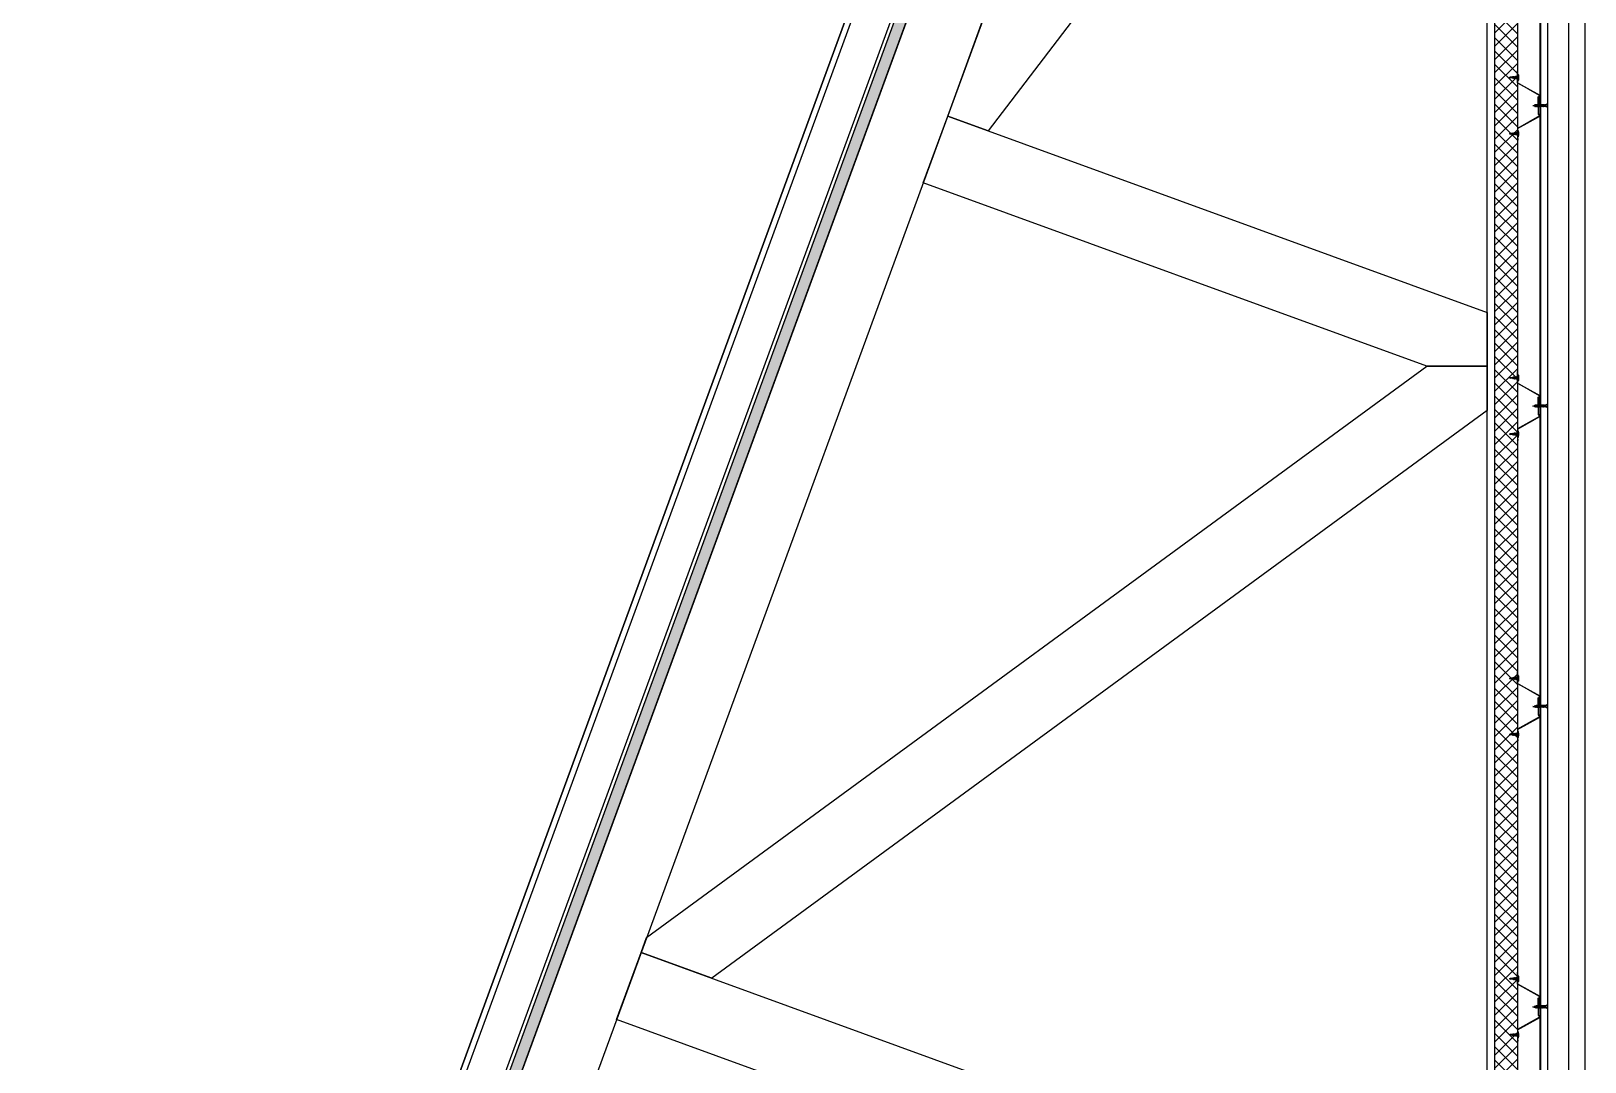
# Model space of a CAD drawing. Header units: inches. Extents: x 203 to 1065, y -1127 to 921.
# Drawn here: x 356.792 to 358.861, y 882.407 to 883.779 of the extents above; entities that cross this region are included whole.
import ezdxf

# ---------------------------------------------------------------- set-up
doc = ezdxf.new("R2010")
doc.units = ezdxf.units.IN
doc.header["$MEASUREMENT"] = 0
doc.linetypes.add('CONTINUA', pattern=[0])
for name, color, linetype in [('CORTE MUROS', 4, 'CONTINUA'), ('CORTE PERFILES Y CERCHA', 3, 'CONTINUA'), ('CORTE PROY', 8, 'CONTINUA')]:
    doc.layers.add(name, color=color, linetype=linetype)

msp = doc.modelspace()

# ---------------------------------------------------------------- hatches: boundary and pattern name
at = {"layer": 'CORTE MUROS', "ltscale": 0.5}
h = msp.add_hatch(dxfattribs=at)
h.set_pattern_fill('ANSI38', color=252, scale=0.05, angle=90.1237, style=0)
h.set_pattern_definition([(135.1236939, (355.679718, 439.0098185), (-0.00440986616, -0.004428948005), []), (225.1236939, (355.679718, 439.0098185), (-0.00439078432, -0.01326776217), [0.015625, -0.009375])])
h.paths.add_polyline_path([(356.8646, 880.809), (356.8505, 880.8142), (358.7795, 886.0785), (358.7936, 886.0733)])
at = {"layer": 'CORTE PERFILES Y CERCHA', "ltscale": 0.5}
h = msp.add_hatch(dxfattribs=at)
h.set_pattern_fill('_USER', color=251, scale=0.0125, angle=135, style=0, double=1, pattern_type=0)
h.set_pattern_definition([(135, (330.188395, 595.680693), (-0.00883883476, -0.00883883476), []), (225, (330.188395, 595.680693), (0.00883883476, -0.00883883476), [])])
h.paths.add_polyline_path([(358.7412, 875.715), (358.7412, 885.903), (358.7712, 885.903), (358.7712, 875.715)])

# ---------------------------------------------------------------- linework, layer by layer
at = {"layer": 'CORTE MUROS'}
for points in [[(356.7923, 880.8355), (358.759, 886.2027), (358.8125, 886.1831), (356.8458, 880.8159)], [(358.759, 886.2027), (356.7923, 880.8355), (356.7998, 880.8327), (358.7665, 886.1999)]]:
    msp.add_lwpolyline(points, close=True, dxfattribs=at)
msp.add_lwpolyline([(356.8646, 880.809), (356.8505, 880.8142), (358.7795, 886.0785), (358.7936, 886.0733), (356.8646, 880.809)], dxfattribs=at)
at = {"layer": 'CORTE PERFILES Y CERCHA', "color": 2}
for p, q in [((358.8012, 885.8193), (358.8012, 875.7987)), ((358.8022, 885.8193), (358.8022, 875.7987)), ((358.8112, 885.8193), (358.8112, 875.7987))]:
    msp.add_line(p, q, dxfattribs=at)
at = {"layer": 'CORTE PERFILES Y CERCHA'}
for p, q in [((358.7647, 883.7182), (358.7609, 883.7174)), ((358.7609, 883.7174), (358.7616, 883.7178)), ((358.7616, 883.7174), (358.7609, 883.7174)), ((358.7609, 883.7174), (358.7616, 883.717)), ((358.7647, 883.7182), (358.7616, 883.7178)), ((358.7616, 883.717), (358.7616, 883.7174)), ((358.765, 883.7166), (358.7616, 883.717)), ((358.7651, 883.7186), (358.7647, 883.7182)), ((358.7647, 883.7182), (358.765, 883.7166)), ((358.7655, 883.7163), (358.765, 883.7166)), ((358.7651, 883.7186), (358.7655, 883.7183)), ((358.7655, 883.7163), (358.7651, 883.7186)), ((358.7664, 883.7184), (358.7655, 883.7183)), ((358.7655, 883.7183), (358.766, 883.7165)), ((358.7655, 883.7163), (358.766, 883.7165)), ((358.7669, 883.7164), (358.766, 883.7165)), ((358.7668, 883.7188), (358.7664, 883.7184)), ((358.7664, 883.7184), (358.7669, 883.7164)), ((358.7668, 883.7188), (358.7673, 883.7185)), ((358.7674, 883.716), (358.7668, 883.7188)), ((358.7674, 883.716), (358.7669, 883.7164)), ((358.7682, 883.7186), (358.7673, 883.7185)), ((358.7673, 883.7185), (358.7678, 883.7163)), ((358.7674, 883.716), (358.7678, 883.7163)), ((358.7687, 883.7162), (358.7678, 883.7163)), ((358.7686, 883.7191), (358.7682, 883.7186)), ((358.7682, 883.7186), (358.7687, 883.7162)), ((358.7686, 883.7191), (358.769, 883.7187)), ((358.7692, 883.7157), (358.7686, 883.7191)), ((358.7692, 883.7157), (358.7687, 883.7162)), ((358.77, 883.7188), (358.769, 883.7187)), ((358.769, 883.7187), (358.7697, 883.7161)), ((358.7692, 883.7157), (358.7697, 883.7161)), ((358.7707, 883.716), (358.7697, 883.7161)), ((358.7704, 883.7194), (358.77, 883.7188)), ((358.77, 883.7188), (358.7707, 883.716)), ((358.7704, 883.7194), (358.7708, 883.7189)), ((358.7711, 883.7154), (358.7704, 883.7194)), ((358.7711, 883.7154), (358.7707, 883.716)), ((358.7716, 883.719), (358.7708, 883.7189)), ((358.7708, 883.7189), (358.7716, 883.7159)), ((358.7711, 883.7154), (358.7716, 883.7159)), ((358.7712, 883.7189), (358.7712, 883.7259)), ((358.7712, 883.7104), (358.7712, 883.7155)), ((358.7716, 883.719), (358.7716, 883.7259)), ((358.7716, 883.7259), (358.7716, 883.7259)), ((358.7716, 883.724), (358.7716, 883.7259)), ((358.7716, 883.724), (358.772, 883.724)), ((358.772, 883.7209), (358.7716, 883.7204)), ((358.7716, 883.7144), (358.7716, 883.7204)), ((358.7716, 883.719), (358.7716, 883.7159)), ((358.7716, 883.7106), (358.7716, 883.7159)), ((358.772, 883.714), (358.7716, 883.7144)), ((358.772, 883.724), (358.772, 883.7259)), ((358.772, 883.7209), (358.772, 883.714)), ((358.7721, 883.721), (358.7721, 883.7139)), ((358.7729, 883.721), (358.7729, 883.7139)), ((358.7734, 883.7174), (358.7729, 883.7174)), ((358.7942, 883.6793), (358.7919, 883.68)), ((358.7943, 883.6793), (358.7947, 883.681)), ((358.7946, 883.6789), (358.7943, 883.6793)), ((358.795, 883.6813), (358.7946, 883.6789)), ((358.7946, 883.6789), (358.7949, 883.6791)), ((358.795, 883.6813), (358.7947, 883.681)), ((358.7949, 883.6791), (358.7953, 883.681)), ((358.7955, 883.6789), (358.7949, 883.6791)), ((358.795, 883.6813), (358.7953, 883.681)), ((358.7961, 883.6812), (358.7953, 883.681)), ((358.7955, 883.6789), (358.7961, 883.6812)), ((358.7958, 883.6785), (358.7955, 883.6789)), ((358.7964, 883.6815), (358.7958, 883.6785)), ((358.7958, 883.6785), (358.7962, 883.6789)), ((358.7964, 883.6815), (358.7961, 883.6812)), ((358.7962, 883.6789), (358.7967, 883.6812)), ((358.7968, 883.6789), (358.7962, 883.6789)), ((358.7964, 883.6815), (358.7967, 883.6812)), ((358.7974, 883.6812), (358.7967, 883.6812)), ((358.7968, 883.6789), (358.7974, 883.6812)), ((358.7972, 883.6785), (358.7968, 883.6789)), ((358.7977, 883.6815), (358.7972, 883.6785)), ((358.7972, 883.6785), (358.7975, 883.6789)), ((358.7977, 883.6815), (358.7974, 883.6812)), ((358.7975, 883.6789), (358.7981, 883.6812)), ((358.7982, 883.6789), (358.7975, 883.6789)), ((358.7977, 883.6815), (358.7981, 883.6812)), ((358.7987, 883.6812), (358.7981, 883.6812)), ((358.7982, 883.6789), (358.7987, 883.6812)), ((358.7985, 883.6785), (358.7982, 883.6789)), ((358.7991, 883.6815), (358.7985, 883.6785)), ((358.7985, 883.6785), (358.7989, 883.6789)), ((358.7991, 883.6815), (358.7987, 883.6812)), ((358.7989, 883.6789), (358.7994, 883.6812)), ((358.7995, 883.6789), (358.7989, 883.6789)), ((358.7991, 883.6815), (358.7994, 883.6812)), ((358.8001, 883.6812), (358.7994, 883.6812)), ((358.7995, 883.6789), (358.8001, 883.6812)), ((358.7999, 883.6785), (358.7995, 883.6789)), ((358.8004, 883.6815), (358.7999, 883.6785)), ((358.7999, 883.6785), (358.8002, 883.6789)), ((358.8004, 883.6815), (358.8001, 883.6812)), ((358.8002, 883.6789), (358.8008, 883.6812)), ((358.8009, 883.6789), (358.8002, 883.6789)), ((358.8004, 883.6815), (358.8008, 883.6812)), ((358.8014, 883.6812), (358.8008, 883.6812)), ((358.8009, 883.6789), (358.8014, 883.6812)), ((358.8012, 883.6785), (358.8009, 883.6789)), ((358.8018, 883.6815), (358.8012, 883.6785)), ((358.8012, 883.6785), (358.8016, 883.6789)), ((358.8018, 883.6815), (358.8014, 883.6812)), ((358.8016, 883.6789), (358.8021, 883.6812)), ((358.8023, 883.6789), (358.8016, 883.6789)), ((358.8018, 883.6815), (358.8021, 883.6812)), ((358.8028, 883.6812), (358.8021, 883.6812)), ((358.8028, 883.6812), (358.8021, 883.6812)), ((358.8023, 883.6789), (358.8028, 883.6812)), ((358.8023, 883.6789), (358.8028, 883.6812)), ((358.8026, 883.6785), (358.8023, 883.6789)), ((358.8032, 883.6815), (358.8026, 883.6785)), ((358.8026, 883.6785), (358.803, 883.6789)), ((358.8032, 883.6815), (358.8028, 883.6812)), ((358.803, 883.6789), (358.8035, 883.6812)), ((358.8036, 883.6789), (358.803, 883.6789)), ((358.8032, 883.6815), (358.8035, 883.6812)), ((358.8042, 883.6812), (358.8035, 883.6812)), ((358.8036, 883.6789), (358.8042, 883.6812)), ((358.8036, 883.6789), (358.8042, 883.6812)), ((358.8036, 883.6789), (358.8042, 883.6812)), ((358.804, 883.6785), (358.8036, 883.6789)), ((358.8045, 883.6815), (358.804, 883.6785)), ((358.804, 883.6785), (358.8043, 883.6789)), ((358.8045, 883.6815), (358.8042, 883.6812)), ((358.8043, 883.6789), (358.8049, 883.6812)), ((358.805, 883.6789), (358.8043, 883.6789)), ((358.8045, 883.6815), (358.8049, 883.6812)), ((358.8055, 883.6812), (358.8049, 883.6812)), ((358.805, 883.6789), (358.8055, 883.6812)), ((358.805, 883.6789), (358.8055, 883.6812)), ((358.805, 883.6789), (358.8055, 883.6812)), ((358.8053, 883.6785), (358.805, 883.6789)), ((358.8059, 883.6815), (358.8053, 883.6785)), ((358.8053, 883.6785), (358.8057, 883.6789)), ((358.8059, 883.6815), (358.8055, 883.6812)), ((358.8057, 883.6789), (358.8062, 883.6812)), ((358.8063, 883.6789), (358.8057, 883.6789)), ((358.8059, 883.6815), (358.8062, 883.6812)), ((358.8069, 883.6812), (358.8062, 883.6812)), ((358.8063, 883.6789), (358.8069, 883.6812)), ((358.8067, 883.6785), (358.8063, 883.6789)), ((358.8072, 883.6815), (358.8067, 883.6785)), ((358.8067, 883.6785), (358.807, 883.6789)), ((358.8072, 883.6815), (358.8069, 883.6812)), ((358.8072, 883.6815), (358.8069, 883.6812)), ((358.807, 883.6789), (358.8076, 883.6812)), ((358.8077, 883.6789), (358.807, 883.6789)), ((358.8072, 883.6815), (358.8076, 883.6812)), ((358.8072, 883.6815), (358.8076, 883.6812)), ((358.8082, 883.6812), (358.8076, 883.6812)), ((358.8077, 883.6789), (358.8082, 883.6812)), ((358.808, 883.6785), (358.8077, 883.6789)), ((358.8086, 883.6815), (358.808, 883.6785)), ((358.808, 883.6785), (358.8084, 883.6789)), ((358.8086, 883.6815), (358.8082, 883.6812)), ((358.8086, 883.6815), (358.8082, 883.6812)), ((358.8083, 883.6789), (358.8089, 883.6812)), ((358.8096, 883.6789), (358.8083, 883.6789)), ((358.8089, 883.6789), (358.8084, 883.6789)), ((358.8086, 883.6815), (358.8089, 883.6812)), ((358.8086, 883.6815), (358.8089, 883.6812)), ((358.8095, 883.6812), (358.8089, 883.6812)), ((358.8096, 883.6812), (358.8089, 883.6812)), ((358.8112, 883.6826), (358.8096, 883.6812)), ((358.8112, 883.6775), (358.8096, 883.6789)), ((358.8112, 883.68), (358.8108, 883.68)), ((358.8112, 883.6775), (358.8112, 883.6826)), ((358.7712, 883.6497), (358.7712, 883.6446)), ((358.7716, 883.6494), (358.7716, 883.6442)), ((358.7609, 883.6427), (358.7616, 883.6431)), ((358.7616, 883.6427), (358.7609, 883.6427)), ((358.7609, 883.6427), (358.7616, 883.6422)), ((358.7647, 883.6419), (358.7609, 883.6427)), ((358.765, 883.6434), (358.7616, 883.6431)), ((358.7616, 883.6431), (358.7616, 883.6427)), ((358.7647, 883.6419), (358.7616, 883.6422)), ((358.7647, 883.6419), (358.765, 883.6435)), ((358.7651, 883.6415), (358.7647, 883.6419)), ((358.7655, 883.6438), (358.765, 883.6435)), ((358.7655, 883.6438), (358.7651, 883.6415)), ((358.7651, 883.6415), (358.7655, 883.6418)), ((358.7655, 883.6438), (358.766, 883.6436)), ((358.7655, 883.6418), (358.766, 883.6436)), ((358.7664, 883.6417), (358.7655, 883.6418)), ((358.7669, 883.6437), (358.766, 883.6436)), ((358.7664, 883.6417), (358.7669, 883.6437)), ((358.7668, 883.6412), (358.7664, 883.6417)), ((358.7674, 883.6441), (358.7668, 883.6412)), ((358.7668, 883.6412), (358.7673, 883.6416)), ((358.7674, 883.6441), (358.7669, 883.6437)), ((358.7673, 883.6416), (358.7678, 883.6438)), ((358.7682, 883.6415), (358.7673, 883.6416)), ((358.7674, 883.6441), (358.7678, 883.6438)), ((358.7687, 883.6439), (358.7678, 883.6438)), ((358.7682, 883.6415), (358.7687, 883.6439)), ((358.7686, 883.641), (358.7682, 883.6415)), ((358.7692, 883.6444), (358.7686, 883.641)), ((358.7686, 883.641), (358.769, 883.6414)), ((358.7692, 883.6444), (358.7687, 883.6439)), ((358.769, 883.6414), (358.7697, 883.644)), ((358.77, 883.6413), (358.769, 883.6414)), ((358.7692, 883.6444), (358.7697, 883.644)), ((358.7707, 883.6441), (358.7697, 883.644)), ((358.77, 883.6413), (358.7707, 883.6441)), ((358.7704, 883.6407), (358.77, 883.6413)), ((358.7711, 883.6447), (358.7704, 883.6407)), ((358.7704, 883.6407), (358.7708, 883.6412)), ((358.7711, 883.6447), (358.7707, 883.6441)), ((358.7708, 883.6412), (358.7716, 883.6442)), ((358.7716, 883.6411), (358.7708, 883.6412)), ((358.7711, 883.6447), (358.7716, 883.6442)), ((358.7712, 883.6412), (358.7712, 883.6342)), ((358.772, 883.6461), (358.7716, 883.6457)), ((358.7716, 883.6457), (358.7716, 883.6442)), ((358.7716, 883.6411), (358.7716, 883.6442)), ((358.7716, 883.6411), (358.7716, 883.6342)), ((358.7716, 883.6411), (358.7716, 883.6397)), ((358.772, 883.6392), (358.7716, 883.6397)), ((358.7716, 883.6361), (358.7716, 883.6342)), ((358.7716, 883.6361), (358.772, 883.6361)), ((358.7716, 883.6342), (358.7716, 883.6342)), ((358.772, 883.6392), (358.772, 883.6461)), ((358.772, 883.6361), (358.772, 883.6342)), ((358.7721, 883.6391), (358.7721, 883.6462)), ((358.7729, 883.6391), (358.7729, 883.6462)), ((358.7734, 883.6427), (358.7729, 883.6427)), ((358.7647, 883.3182), (358.7609, 883.3174)), ((358.7609, 883.3174), (358.7616, 883.3178)), ((358.7647, 883.3182), (358.7616, 883.3178)), ((358.7651, 883.3186), (358.7647, 883.3182)), ((358.7647, 883.3182), (358.765, 883.3166)), ((358.7651, 883.3186), (358.7655, 883.3183)), ((358.7655, 883.3163), (358.7651, 883.3186)), ((358.7664, 883.3184), (358.7655, 883.3183)), ((358.7655, 883.3183), (358.766, 883.3165)), ((358.7668, 883.3188), (358.7664, 883.3184)), ((358.7664, 883.3184), (358.7669, 883.3164)), ((358.7668, 883.3188), (358.7673, 883.3185)), ((358.7674, 883.316), (358.7668, 883.3188)), ((358.7682, 883.3186), (358.7673, 883.3185)), ((358.7673, 883.3185), (358.7678, 883.3163)), ((358.7686, 883.3191), (358.7682, 883.3186)), ((358.7682, 883.3186), (358.7687, 883.3162)), ((358.7686, 883.3191), (358.769, 883.3187)), ((358.7692, 883.3157), (358.7686, 883.3191)), ((358.77, 883.3188), (358.769, 883.3187)), ((358.769, 883.3187), (358.7697, 883.3161)), ((358.7704, 883.3194), (358.77, 883.3188)), ((358.77, 883.3188), (358.7707, 883.316)), ((358.7704, 883.3194), (358.7708, 883.3189)), ((358.7711, 883.3154), (358.7704, 883.3194)), ((358.7716, 883.319), (358.7708, 883.3189)), ((358.7708, 883.3189), (358.7716, 883.3159)), ((358.7712, 883.3189), (358.7712, 883.3259)), ((358.7716, 883.319), (358.7716, 883.3259)), ((358.7716, 883.3259), (358.7716, 883.3259)), ((358.7716, 883.324), (358.7716, 883.3259)), ((358.7716, 883.324), (358.772, 883.324)), ((358.772, 883.3209), (358.7716, 883.3204)), ((358.7716, 883.3144), (358.7716, 883.3204)), ((358.7716, 883.319), (358.7716, 883.3159)), ((358.772, 883.324), (358.772, 883.3259)), ((358.772, 883.3209), (358.772, 883.314)), ((358.7721, 883.321), (358.7721, 883.3139)), ((358.7729, 883.321), (358.7729, 883.3139)), ((358.7616, 883.3174), (358.7609, 883.3174)), ((358.7609, 883.3174), (358.7616, 883.317)), ((358.7616, 883.317), (358.7616, 883.3174)), ((358.765, 883.3166), (358.7616, 883.317)), ((358.7655, 883.3163), (358.765, 883.3166)), ((358.7655, 883.3163), (358.766, 883.3165)), ((358.7669, 883.3164), (358.766, 883.3165)), ((358.7674, 883.316), (358.7669, 883.3164)), ((358.7674, 883.316), (358.7678, 883.3163)), ((358.7687, 883.3162), (358.7678, 883.3163)), ((358.7692, 883.3157), (358.7687, 883.3162)), ((358.7692, 883.3157), (358.7697, 883.3161)), ((358.7707, 883.316), (358.7697, 883.3161)), ((358.7711, 883.3154), (358.7707, 883.316)), ((358.7711, 883.3154), (358.7716, 883.3159)), ((358.7712, 883.3104), (358.7712, 883.3155)), ((358.7716, 883.3106), (358.7716, 883.3159)), ((358.772, 883.314), (358.7716, 883.3144)), ((358.7734, 883.3174), (358.7729, 883.3174)), ((358.7942, 883.2793), (358.7919, 883.28)), ((358.7943, 883.2793), (358.7947, 883.281)), ((358.7946, 883.2789), (358.7943, 883.2793)), ((358.795, 883.2813), (358.7946, 883.2789)), ((358.7946, 883.2789), (358.7949, 883.2791)), ((358.795, 883.2813), (358.7947, 883.281)), ((358.7949, 883.2791), (358.7953, 883.281)), ((358.7955, 883.2789), (358.7949, 883.2791)), ((358.795, 883.2813), (358.7953, 883.281)), ((358.7961, 883.2812), (358.7953, 883.281)), ((358.7955, 883.2789), (358.7961, 883.2812)), ((358.7958, 883.2785), (358.7955, 883.2789)), ((358.7964, 883.2815), (358.7958, 883.2785)), ((358.7958, 883.2785), (358.7962, 883.2789)), ((358.7964, 883.2815), (358.7961, 883.2812)), ((358.7962, 883.2789), (358.7967, 883.2812)), ((358.7968, 883.2789), (358.7962, 883.2789)), ((358.7964, 883.2815), (358.7967, 883.2812)), ((358.7974, 883.2812), (358.7967, 883.2812)), ((358.7968, 883.2789), (358.7974, 883.2812)), ((358.7972, 883.2785), (358.7968, 883.2789)), ((358.7977, 883.2815), (358.7972, 883.2785)), ((358.7972, 883.2785), (358.7975, 883.2789)), ((358.7977, 883.2815), (358.7974, 883.2812)), ((358.7975, 883.2789), (358.7981, 883.2812)), ((358.7982, 883.2789), (358.7975, 883.2789)), ((358.7977, 883.2815), (358.7981, 883.2812)), ((358.7987, 883.2812), (358.7981, 883.2812)), ((358.7982, 883.2789), (358.7987, 883.2812)), ((358.7985, 883.2785), (358.7982, 883.2789)), ((358.7991, 883.2815), (358.7985, 883.2785)), ((358.7985, 883.2785), (358.7989, 883.2789)), ((358.7991, 883.2815), (358.7987, 883.2812)), ((358.7989, 883.2789), (358.7994, 883.2812)), ((358.7995, 883.2789), (358.7989, 883.2789)), ((358.7991, 883.2815), (358.7994, 883.2812)), ((358.8001, 883.2812), (358.7994, 883.2812)), ((358.7995, 883.2789), (358.8001, 883.2812)), ((358.7999, 883.2785), (358.7995, 883.2789)), ((358.8004, 883.2815), (358.7999, 883.2785)), ((358.7999, 883.2785), (358.8002, 883.2789)), ((358.8004, 883.2815), (358.8001, 883.2812)), ((358.8002, 883.2789), (358.8008, 883.2812)), ((358.8009, 883.2789), (358.8002, 883.2789)), ((358.8004, 883.2815), (358.8008, 883.2812)), ((358.8014, 883.2812), (358.8008, 883.2812)), ((358.8009, 883.2789), (358.8014, 883.2812)), ((358.8012, 883.2785), (358.8009, 883.2789)), ((358.8018, 883.2815), (358.8012, 883.2785)), ((358.8012, 883.2785), (358.8016, 883.2789)), ((358.8018, 883.2815), (358.8014, 883.2812)), ((358.8016, 883.2789), (358.8021, 883.2812)), ((358.8023, 883.2789), (358.8016, 883.2789)), ((358.8018, 883.2815), (358.8021, 883.2812)), ((358.8028, 883.2812), (358.8021, 883.2812)), ((358.8028, 883.2812), (358.8021, 883.2812)), ((358.8023, 883.2789), (358.8028, 883.2812)), ((358.8023, 883.2789), (358.8028, 883.2812)), ((358.8026, 883.2785), (358.8023, 883.2789)), ((358.8032, 883.2815), (358.8026, 883.2785)), ((358.8026, 883.2785), (358.803, 883.2789)), ((358.8032, 883.2815), (358.8028, 883.2812)), ((358.803, 883.2789), (358.8035, 883.2812)), ((358.8036, 883.2789), (358.803, 883.2789)), ((358.8032, 883.2815), (358.8035, 883.2812)), ((358.8042, 883.2812), (358.8035, 883.2812)), ((358.8036, 883.2789), (358.8042, 883.2812)), ((358.8036, 883.2789), (358.8042, 883.2812)), ((358.8036, 883.2789), (358.8042, 883.2812)), ((358.804, 883.2785), (358.8036, 883.2789)), ((358.8045, 883.2815), (358.804, 883.2785)), ((358.804, 883.2785), (358.8043, 883.2789)), ((358.8045, 883.2815), (358.8042, 883.2812)), ((358.8043, 883.2789), (358.8049, 883.2812)), ((358.805, 883.2789), (358.8043, 883.2789)), ((358.8045, 883.2815), (358.8049, 883.2812)), ((358.8055, 883.2812), (358.8049, 883.2812)), ((358.805, 883.2789), (358.8055, 883.2812)), ((358.805, 883.2789), (358.8055, 883.2812)), ((358.805, 883.2789), (358.8055, 883.2812)), ((358.8053, 883.2785), (358.805, 883.2789)), ((358.8059, 883.2815), (358.8053, 883.2785)), ((358.8053, 883.2785), (358.8057, 883.2789)), ((358.8059, 883.2815), (358.8055, 883.2812)), ((358.8057, 883.2789), (358.8062, 883.2812)), ((358.8063, 883.2789), (358.8057, 883.2789)), ((358.8059, 883.2815), (358.8062, 883.2812)), ((358.8069, 883.2812), (358.8062, 883.2812)), ((358.8063, 883.2789), (358.8069, 883.2812)), ((358.8067, 883.2785), (358.8063, 883.2789)), ((358.8072, 883.2815), (358.8067, 883.2785)), ((358.8067, 883.2785), (358.807, 883.2789)), ((358.8072, 883.2815), (358.8069, 883.2812)), ((358.8072, 883.2815), (358.8069, 883.2812)), ((358.807, 883.2789), (358.8076, 883.2812)), ((358.8077, 883.2789), (358.807, 883.2789)), ((358.8072, 883.2815), (358.8076, 883.2812)), ((358.8072, 883.2815), (358.8076, 883.2812)), ((358.8082, 883.2812), (358.8076, 883.2812)), ((358.8077, 883.2789), (358.8082, 883.2812)), ((358.808, 883.2785), (358.8077, 883.2789)), ((358.8086, 883.2815), (358.808, 883.2785)), ((358.808, 883.2785), (358.8084, 883.2789)), ((358.8086, 883.2815), (358.8082, 883.2812)), ((358.8086, 883.2815), (358.8082, 883.2812)), ((358.8083, 883.2789), (358.8089, 883.2812)), ((358.8096, 883.2789), (358.8083, 883.2789)), ((358.8089, 883.2789), (358.8084, 883.2789)), ((358.8086, 883.2815), (358.8089, 883.2812)), ((358.8086, 883.2815), (358.8089, 883.2812)), ((358.8095, 883.2812), (358.8089, 883.2812)), ((358.8096, 883.2812), (358.8089, 883.2812)), ((358.8112, 883.2826), (358.8096, 883.2812)), ((358.8112, 883.2775), (358.8096, 883.2789)), ((358.8112, 883.28), (358.8108, 883.28)), ((358.8112, 883.2775), (358.8112, 883.2826)), ((358.7609, 883.2427), (358.7616, 883.2431)), ((358.7616, 883.2427), (358.7609, 883.2427)), ((358.7609, 883.2427), (358.7616, 883.2422)), ((358.7647, 883.2419), (358.7609, 883.2427)), ((358.765, 883.2434), (358.7616, 883.2431)), ((358.7616, 883.2431), (358.7616, 883.2427)), ((358.7647, 883.2419), (358.7616, 883.2422)), ((358.7647, 883.2419), (358.765, 883.2435)), ((358.7651, 883.2415), (358.7647, 883.2419)), ((358.7655, 883.2438), (358.765, 883.2435)), ((358.7655, 883.2438), (358.7651, 883.2415)), ((358.7651, 883.2415), (358.7655, 883.2418)), ((358.7655, 883.2438), (358.766, 883.2436)), ((358.7655, 883.2418), (358.766, 883.2436)), ((358.7664, 883.2417), (358.7655, 883.2418)), ((358.7669, 883.2437), (358.766, 883.2436)), ((358.7664, 883.2417), (358.7669, 883.2437)), ((358.7668, 883.2412), (358.7664, 883.2417)), ((358.7674, 883.2441), (358.7668, 883.2412)), ((358.7668, 883.2412), (358.7673, 883.2416)), ((358.7674, 883.2441), (358.7669, 883.2437)), ((358.7673, 883.2416), (358.7678, 883.2438)), ((358.7682, 883.2415), (358.7673, 883.2416)), ((358.7674, 883.2441), (358.7678, 883.2438)), ((358.7687, 883.2439), (358.7678, 883.2438)), ((358.7682, 883.2415), (358.7687, 883.2439)), ((358.7686, 883.241), (358.7682, 883.2415)), ((358.7692, 883.2444), (358.7686, 883.241)), ((358.7686, 883.241), (358.769, 883.2414)), ((358.7692, 883.2444), (358.7687, 883.2439)), ((358.769, 883.2414), (358.7697, 883.244)), ((358.77, 883.2413), (358.769, 883.2414)), ((358.7692, 883.2444), (358.7697, 883.244)), ((358.7707, 883.2441), (358.7697, 883.244)), ((358.77, 883.2413), (358.7707, 883.2441)), ((358.7704, 883.2407), (358.77, 883.2413)), ((358.7711, 883.2447), (358.7704, 883.2407)), ((358.7704, 883.2407), (358.7708, 883.2412)), ((358.7711, 883.2447), (358.7707, 883.2441)), ((358.7708, 883.2412), (358.7716, 883.2442)), ((358.7716, 883.2411), (358.7708, 883.2412)), ((358.7711, 883.2447), (358.7716, 883.2442)), ((358.7712, 883.2497), (358.7712, 883.2446)), ((358.7712, 883.2412), (358.7712, 883.2342)), ((358.7716, 883.2494), (358.7716, 883.2442)), ((358.772, 883.2461), (358.7716, 883.2457)), ((358.7716, 883.2457), (358.7716, 883.2442)), ((358.7716, 883.2411), (358.7716, 883.2442)), ((358.7716, 883.2411), (358.7716, 883.2342)), ((358.7716, 883.2411), (358.7716, 883.2397)), ((358.772, 883.2392), (358.7716, 883.2397)), ((358.7716, 883.2361), (358.7716, 883.2342)), ((358.7716, 883.2361), (358.772, 883.2361)), ((358.772, 883.2392), (358.772, 883.2461)), ((358.772, 883.2361), (358.772, 883.2342)), ((358.7721, 883.2391), (358.7721, 883.2462)), ((358.7729, 883.2391), (358.7729, 883.2462)), ((358.7734, 883.2427), (358.7729, 883.2427)), ((358.7716, 883.2342), (358.7716, 883.2342)), ((358.7712, 882.9189), (358.7712, 882.9259)), ((358.7716, 882.919), (358.7716, 882.9259)), ((358.7716, 882.9259), (358.7716, 882.9259)), ((358.7716, 882.924), (358.7716, 882.9259)), ((358.772, 882.924), (358.772, 882.9259)), ((358.7647, 882.9182), (358.7609, 882.9174)), ((358.7609, 882.9174), (358.7616, 882.9178)), ((358.7616, 882.9174), (358.7609, 882.9174)), ((358.7609, 882.9174), (358.7616, 882.917)), ((358.7647, 882.9182), (358.7616, 882.9178)), ((358.7616, 882.917), (358.7616, 882.9174)), ((358.765, 882.9166), (358.7616, 882.917)), ((358.7651, 882.9186), (358.7647, 882.9182)), ((358.7647, 882.9182), (358.765, 882.9166)), ((358.7655, 882.9163), (358.765, 882.9166)), ((358.7651, 882.9186), (358.7655, 882.9183)), ((358.7655, 882.9163), (358.7651, 882.9186)), ((358.7664, 882.9184), (358.7655, 882.9183)), ((358.7655, 882.9183), (358.766, 882.9165)), ((358.7655, 882.9163), (358.766, 882.9165)), ((358.7669, 882.9164), (358.766, 882.9165)), ((358.7668, 882.9188), (358.7664, 882.9184)), ((358.7664, 882.9184), (358.7669, 882.9164)), ((358.7668, 882.9188), (358.7673, 882.9185)), ((358.7674, 882.916), (358.7668, 882.9188)), ((358.7674, 882.916), (358.7669, 882.9164)), ((358.7682, 882.9186), (358.7673, 882.9185)), ((358.7673, 882.9185), (358.7678, 882.9163)), ((358.7674, 882.916), (358.7678, 882.9163)), ((358.7687, 882.9162), (358.7678, 882.9163)), ((358.7686, 882.9191), (358.7682, 882.9186)), ((358.7682, 882.9186), (358.7687, 882.9162)), ((358.7686, 882.9191), (358.769, 882.9187)), ((358.7692, 882.9157), (358.7686, 882.9191)), ((358.7692, 882.9157), (358.7687, 882.9162)), ((358.77, 882.9188), (358.769, 882.9187)), ((358.769, 882.9187), (358.7697, 882.9161)), ((358.7692, 882.9157), (358.7697, 882.9161)), ((358.7707, 882.916), (358.7697, 882.9161)), ((358.7704, 882.9194), (358.77, 882.9188)), ((358.77, 882.9188), (358.7707, 882.916)), ((358.7704, 882.9194), (358.7708, 882.9189)), ((358.7711, 882.9154), (358.7704, 882.9194)), ((358.7711, 882.9154), (358.7707, 882.916)), ((358.7716, 882.919), (358.7708, 882.9189)), ((358.7708, 882.9189), (358.7716, 882.9159)), ((358.7711, 882.9154), (358.7716, 882.9159)), ((358.7712, 882.9104), (358.7712, 882.9155)), ((358.7716, 882.924), (358.772, 882.924)), ((358.772, 882.9209), (358.7716, 882.9204)), ((358.7716, 882.9144), (358.7716, 882.9204)), ((358.7716, 882.919), (358.7716, 882.9159)), ((358.7716, 882.9106), (358.7716, 882.9159)), ((358.772, 882.914), (358.7716, 882.9144)), ((358.772, 882.9209), (358.772, 882.914)), ((358.7721, 882.921), (358.7721, 882.9139)), ((358.7729, 882.921), (358.7729, 882.9139)), ((358.7734, 882.9174), (358.7729, 882.9174)), ((358.7942, 882.8793), (358.7919, 882.88)), ((358.7943, 882.8793), (358.7947, 882.881)), ((358.7946, 882.8789), (358.7943, 882.8793)), ((358.795, 882.8813), (358.7946, 882.8789)), ((358.7946, 882.8789), (358.7949, 882.8791)), ((358.795, 882.8813), (358.7947, 882.881)), ((358.7949, 882.8791), (358.7953, 882.881)), ((358.7955, 882.8789), (358.7949, 882.8791)), ((358.795, 882.8813), (358.7953, 882.881)), ((358.7961, 882.8812), (358.7953, 882.881)), ((358.7955, 882.8789), (358.7961, 882.8812)), ((358.7958, 882.8785), (358.7955, 882.8789)), ((358.7964, 882.8815), (358.7958, 882.8785)), ((358.7958, 882.8785), (358.7962, 882.8789)), ((358.7964, 882.8815), (358.7961, 882.8812)), ((358.7962, 882.8789), (358.7967, 882.8812)), ((358.7968, 882.8789), (358.7962, 882.8789)), ((358.7964, 882.8815), (358.7967, 882.8812)), ((358.7974, 882.8812), (358.7967, 882.8812)), ((358.7968, 882.8789), (358.7974, 882.8812)), ((358.7972, 882.8785), (358.7968, 882.8789)), ((358.7977, 882.8815), (358.7972, 882.8785)), ((358.7972, 882.8785), (358.7975, 882.8789)), ((358.7977, 882.8815), (358.7974, 882.8812)), ((358.7975, 882.8789), (358.7981, 882.8812)), ((358.7982, 882.8789), (358.7975, 882.8789)), ((358.7977, 882.8815), (358.7981, 882.8812)), ((358.7987, 882.8812), (358.7981, 882.8812)), ((358.7982, 882.8789), (358.7987, 882.8812)), ((358.7985, 882.8785), (358.7982, 882.8789)), ((358.7991, 882.8815), (358.7985, 882.8785)), ((358.7985, 882.8785), (358.7989, 882.8789)), ((358.7991, 882.8815), (358.7987, 882.8812)), ((358.7989, 882.8789), (358.7994, 882.8812)), ((358.7995, 882.8789), (358.7989, 882.8789)), ((358.7991, 882.8815), (358.7994, 882.8812)), ((358.8001, 882.8812), (358.7994, 882.8812)), ((358.7995, 882.8789), (358.8001, 882.8812)), ((358.7999, 882.8785), (358.7995, 882.8789)), ((358.8004, 882.8815), (358.7999, 882.8785)), ((358.7999, 882.8785), (358.8002, 882.8789)), ((358.8004, 882.8815), (358.8001, 882.8812)), ((358.8002, 882.8789), (358.8008, 882.8812)), ((358.8009, 882.8789), (358.8002, 882.8789)), ((358.8004, 882.8815), (358.8008, 882.8812)), ((358.8014, 882.8812), (358.8008, 882.8812)), ((358.8009, 882.8789), (358.8014, 882.8812)), ((358.8012, 882.8785), (358.8009, 882.8789)), ((358.8018, 882.8815), (358.8012, 882.8785)), ((358.8012, 882.8785), (358.8016, 882.8789)), ((358.8018, 882.8815), (358.8014, 882.8812)), ((358.8016, 882.8789), (358.8021, 882.8812)), ((358.8023, 882.8789), (358.8016, 882.8789)), ((358.8018, 882.8815), (358.8021, 882.8812)), ((358.8028, 882.8812), (358.8021, 882.8812)), ((358.8028, 882.8812), (358.8021, 882.8812)), ((358.8023, 882.8789), (358.8028, 882.8812)), ((358.8023, 882.8789), (358.8028, 882.8812)), ((358.8026, 882.8785), (358.8023, 882.8789)), ((358.8032, 882.8815), (358.8026, 882.8785)), ((358.8026, 882.8785), (358.803, 882.8789)), ((358.8032, 882.8815), (358.8028, 882.8812)), ((358.803, 882.8789), (358.8035, 882.8812)), ((358.8036, 882.8789), (358.803, 882.8789)), ((358.8032, 882.8815), (358.8035, 882.8812)), ((358.8042, 882.8812), (358.8035, 882.8812)), ((358.8036, 882.8789), (358.8042, 882.8812)), ((358.8036, 882.8789), (358.8042, 882.8812)), ((358.8036, 882.8789), (358.8042, 882.8812)), ((358.804, 882.8785), (358.8036, 882.8789)), ((358.8045, 882.8815), (358.804, 882.8785)), ((358.804, 882.8785), (358.8043, 882.8789)), ((358.8045, 882.8815), (358.8042, 882.8812)), ((358.8043, 882.8789), (358.8049, 882.8812)), ((358.805, 882.8789), (358.8043, 882.8789)), ((358.8045, 882.8815), (358.8049, 882.8812)), ((358.8055, 882.8812), (358.8049, 882.8812)), ((358.805, 882.8789), (358.8055, 882.8812)), ((358.805, 882.8789), (358.8055, 882.8812)), ((358.805, 882.8789), (358.8055, 882.8812)), ((358.8053, 882.8785), (358.805, 882.8789)), ((358.8059, 882.8815), (358.8053, 882.8785)), ((358.8053, 882.8785), (358.8057, 882.8789)), ((358.8059, 882.8815), (358.8055, 882.8812)), ((358.8057, 882.8789), (358.8062, 882.8812)), ((358.8063, 882.8789), (358.8057, 882.8789)), ((358.8059, 882.8815), (358.8062, 882.8812)), ((358.8069, 882.8812), (358.8062, 882.8812)), ((358.8063, 882.8789), (358.8069, 882.8812)), ((358.8067, 882.8785), (358.8063, 882.8789)), ((358.8072, 882.8815), (358.8067, 882.8785)), ((358.8067, 882.8785), (358.807, 882.8789)), ((358.8072, 882.8815), (358.8069, 882.8812)), ((358.8072, 882.8815), (358.8069, 882.8812)), ((358.807, 882.8789), (358.8076, 882.8812)), ((358.8077, 882.8789), (358.807, 882.8789)), ((358.8072, 882.8815), (358.8076, 882.8812)), ((358.8072, 882.8815), (358.8076, 882.8812)), ((358.8082, 882.8812), (358.8076, 882.8812)), ((358.8077, 882.8789), (358.8082, 882.8812)), ((358.808, 882.8785), (358.8077, 882.8789)), ((358.8086, 882.8815), (358.808, 882.8785)), ((358.808, 882.8785), (358.8084, 882.8789)), ((358.8086, 882.8815), (358.8082, 882.8812)), ((358.8086, 882.8815), (358.8082, 882.8812)), ((358.8083, 882.8789), (358.8089, 882.8812)), ((358.8096, 882.8789), (358.8083, 882.8789)), ((358.8089, 882.8789), (358.8084, 882.8789)), ((358.8086, 882.8815), (358.8089, 882.8812)), ((358.8086, 882.8815), (358.8089, 882.8812)), ((358.8095, 882.8812), (358.8089, 882.8812)), ((358.8096, 882.8812), (358.8089, 882.8812)), ((358.8112, 882.8826), (358.8096, 882.8812)), ((358.8112, 882.8775), (358.8096, 882.8789)), ((358.8112, 882.88), (358.8108, 882.88)), ((358.8112, 882.8775), (358.8112, 882.8826)), ((358.7609, 882.8427), (358.7616, 882.8431)), ((358.7616, 882.8427), (358.7609, 882.8427)), ((358.7609, 882.8427), (358.7616, 882.8422)), ((358.7647, 882.8419), (358.7609, 882.8427)), ((358.765, 882.8434), (358.7616, 882.8431)), ((358.7616, 882.8431), (358.7616, 882.8427)), ((358.7647, 882.8419), (358.7616, 882.8422)), ((358.7647, 882.8419), (358.765, 882.8435)), ((358.7651, 882.8415), (358.7647, 882.8419)), ((358.7655, 882.8438), (358.765, 882.8435)), ((358.7655, 882.8438), (358.7651, 882.8415)), ((358.7651, 882.8415), (358.7655, 882.8418)), ((358.7655, 882.8438), (358.766, 882.8436)), ((358.7655, 882.8418), (358.766, 882.8436)), ((358.7664, 882.8417), (358.7655, 882.8418)), ((358.7669, 882.8437), (358.766, 882.8436)), ((358.7664, 882.8417), (358.7669, 882.8437)), ((358.7668, 882.8412), (358.7664, 882.8417)), ((358.7674, 882.8441), (358.7668, 882.8412)), ((358.7674, 882.8441), (358.7669, 882.8437)), ((358.7673, 882.8416), (358.7678, 882.8438)), ((358.7674, 882.8441), (358.7678, 882.8438)), ((358.7687, 882.8439), (358.7678, 882.8438)), ((358.7682, 882.8415), (358.7687, 882.8439)), ((358.7692, 882.8444), (358.7686, 882.841)), ((358.7692, 882.8444), (358.7687, 882.8439)), ((358.769, 882.8414), (358.7697, 882.844)), ((358.7692, 882.8444), (358.7697, 882.844)), ((358.7707, 882.8441), (358.7697, 882.844)), ((358.77, 882.8413), (358.7707, 882.8441)), ((358.7711, 882.8447), (358.7704, 882.8407)), ((358.7711, 882.8447), (358.7707, 882.8441)), ((358.7708, 882.8412), (358.7716, 882.8442)), ((358.7711, 882.8447), (358.7716, 882.8442)), ((358.7712, 882.8497), (358.7712, 882.8446)), ((358.7716, 882.8494), (358.7716, 882.8442)), ((358.772, 882.8461), (358.7716, 882.8457)), ((358.7716, 882.8457), (358.7716, 882.8442)), ((358.7716, 882.8411), (358.7716, 882.8442)), ((358.772, 882.8392), (358.772, 882.8461)), ((358.7721, 882.8391), (358.7721, 882.8462)), ((358.7729, 882.8391), (358.7729, 882.8462)), ((358.7734, 882.8427), (358.7729, 882.8427)), ((358.7668, 882.8412), (358.7673, 882.8416)), ((358.7682, 882.8415), (358.7673, 882.8416)), ((358.7686, 882.841), (358.7682, 882.8415)), ((358.7686, 882.841), (358.769, 882.8414)), ((358.77, 882.8413), (358.769, 882.8414)), ((358.7704, 882.8407), (358.77, 882.8413)), ((358.7704, 882.8407), (358.7708, 882.8412)), ((358.7716, 882.8411), (358.7708, 882.8412)), ((358.7712, 882.8412), (358.7712, 882.8342)), ((358.7716, 882.8411), (358.7716, 882.8342)), ((358.7716, 882.8411), (358.7716, 882.8397)), ((358.772, 882.8392), (358.7716, 882.8397)), ((358.7716, 882.8361), (358.7716, 882.8342)), ((358.7716, 882.8361), (358.772, 882.8361)), ((358.7716, 882.8342), (358.7716, 882.8342)), ((358.772, 882.8361), (358.772, 882.8342)), ((358.7647, 882.5182), (358.7609, 882.5174)), ((358.7609, 882.5174), (358.7616, 882.5178)), ((358.7616, 882.5174), (358.7609, 882.5174)), ((358.7609, 882.5174), (358.7616, 882.517)), ((358.7647, 882.5182), (358.7616, 882.5178)), ((358.7616, 882.517), (358.7616, 882.5174)), ((358.765, 882.5166), (358.7616, 882.517)), ((358.7651, 882.5186), (358.7647, 882.5182)), ((358.7647, 882.5182), (358.765, 882.5166)), ((358.7655, 882.5163), (358.765, 882.5166)), ((358.7651, 882.5186), (358.7655, 882.5183)), ((358.7655, 882.5163), (358.7651, 882.5186)), ((358.7664, 882.5184), (358.7655, 882.5183)), ((358.7655, 882.5183), (358.766, 882.5165)), ((358.7655, 882.5163), (358.766, 882.5165)), ((358.7669, 882.5164), (358.766, 882.5165)), ((358.7668, 882.5188), (358.7664, 882.5184)), ((358.7664, 882.5184), (358.7669, 882.5164)), ((358.7668, 882.5188), (358.7673, 882.5185)), ((358.7674, 882.516), (358.7668, 882.5188)), ((358.7674, 882.516), (358.7669, 882.5164)), ((358.7682, 882.5186), (358.7673, 882.5185)), ((358.7673, 882.5185), (358.7678, 882.5163)), ((358.7674, 882.516), (358.7678, 882.5163)), ((358.7687, 882.5162), (358.7678, 882.5163)), ((358.7686, 882.5191), (358.7682, 882.5186)), ((358.7682, 882.5186), (358.7687, 882.5162)), ((358.7686, 882.5191), (358.769, 882.5187)), ((358.7692, 882.5157), (358.7686, 882.5191)), ((358.7692, 882.5157), (358.7687, 882.5162)), ((358.77, 882.5188), (358.769, 882.5187)), ((358.769, 882.5187), (358.7697, 882.5161)), ((358.7692, 882.5157), (358.7697, 882.5161)), ((358.7707, 882.516), (358.7697, 882.5161)), ((358.7704, 882.5194), (358.77, 882.5188)), ((358.77, 882.5188), (358.7707, 882.516)), ((358.7704, 882.5194), (358.7708, 882.5189)), ((358.7711, 882.5154), (358.7704, 882.5194)), ((358.7711, 882.5154), (358.7707, 882.516)), ((358.7716, 882.519), (358.7708, 882.5189)), ((358.7708, 882.5189), (358.7716, 882.5159)), ((358.7711, 882.5154), (358.7716, 882.5159)), ((358.7712, 882.5189), (358.7712, 882.5259)), ((358.7712, 882.5104), (358.7712, 882.5155)), ((358.7716, 882.519), (358.7716, 882.5259)), ((358.7716, 882.5259), (358.7716, 882.5259)), ((358.7716, 882.524), (358.7716, 882.5259)), ((358.7716, 882.524), (358.772, 882.524)), ((358.772, 882.5209), (358.7716, 882.5204)), ((358.7716, 882.5144), (358.7716, 882.5204)), ((358.7716, 882.519), (358.7716, 882.5159)), ((358.7716, 882.5106), (358.7716, 882.5159)), ((358.772, 882.514), (358.7716, 882.5144)), ((358.772, 882.524), (358.772, 882.5259)), ((358.772, 882.5209), (358.772, 882.514)), ((358.7721, 882.521), (358.7721, 882.5139)), ((358.7729, 882.521), (358.7729, 882.5139)), ((358.7734, 882.5174), (358.7729, 882.5174)), ((358.7942, 882.4793), (358.7919, 882.48)), ((358.7943, 882.4793), (358.7947, 882.481)), ((358.7946, 882.4789), (358.7943, 882.4793)), ((358.795, 882.4813), (358.7946, 882.4789)), ((358.7946, 882.4789), (358.7949, 882.4791)), ((358.795, 882.4813), (358.7947, 882.481)), ((358.7949, 882.4791), (358.7953, 882.481)), ((358.7955, 882.4789), (358.7949, 882.4791)), ((358.795, 882.4813), (358.7953, 882.481)), ((358.7961, 882.4812), (358.7953, 882.481)), ((358.7955, 882.4789), (358.7961, 882.4812)), ((358.7958, 882.4785), (358.7955, 882.4789)), ((358.7964, 882.4815), (358.7958, 882.4785)), ((358.7958, 882.4785), (358.7962, 882.4789)), ((358.7964, 882.4815), (358.7961, 882.4812)), ((358.7962, 882.4789), (358.7967, 882.4812)), ((358.7968, 882.4789), (358.7962, 882.4789)), ((358.7964, 882.4815), (358.7967, 882.4812)), ((358.7974, 882.4812), (358.7967, 882.4812)), ((358.7968, 882.4789), (358.7974, 882.4812)), ((358.7972, 882.4785), (358.7968, 882.4789)), ((358.7977, 882.4815), (358.7972, 882.4785)), ((358.7972, 882.4785), (358.7975, 882.4789)), ((358.7977, 882.4815), (358.7974, 882.4812)), ((358.7975, 882.4789), (358.7981, 882.4812)), ((358.7982, 882.4789), (358.7975, 882.4789)), ((358.7977, 882.4815), (358.7981, 882.4812)), ((358.7987, 882.4812), (358.7981, 882.4812)), ((358.7982, 882.4789), (358.7987, 882.4812)), ((358.7985, 882.4785), (358.7982, 882.4789)), ((358.7991, 882.4815), (358.7985, 882.4785)), ((358.7985, 882.4785), (358.7989, 882.4789)), ((358.7991, 882.4815), (358.7987, 882.4812)), ((358.7989, 882.4789), (358.7994, 882.4812)), ((358.7995, 882.4789), (358.7989, 882.4789)), ((358.7991, 882.4815), (358.7994, 882.4812)), ((358.8001, 882.4812), (358.7994, 882.4812)), ((358.7995, 882.4789), (358.8001, 882.4812)), ((358.7999, 882.4785), (358.7995, 882.4789)), ((358.8004, 882.4815), (358.7999, 882.4785)), ((358.7999, 882.4785), (358.8002, 882.4789)), ((358.8004, 882.4815), (358.8001, 882.4812)), ((358.8002, 882.4789), (358.8008, 882.4812)), ((358.8009, 882.4789), (358.8002, 882.4789)), ((358.8004, 882.4815), (358.8008, 882.4812)), ((358.8014, 882.4812), (358.8008, 882.4812)), ((358.8009, 882.4789), (358.8014, 882.4812)), ((358.8012, 882.4785), (358.8009, 882.4789)), ((358.8018, 882.4815), (358.8012, 882.4785)), ((358.8012, 882.4785), (358.8016, 882.4789)), ((358.8018, 882.4815), (358.8014, 882.4812)), ((358.8016, 882.4789), (358.8021, 882.4812)), ((358.8023, 882.4789), (358.8016, 882.4789)), ((358.8018, 882.4815), (358.8021, 882.4812)), ((358.8028, 882.4812), (358.8021, 882.4812)), ((358.8028, 882.4812), (358.8021, 882.4812)), ((358.8023, 882.4789), (358.8028, 882.4812)), ((358.8023, 882.4789), (358.8028, 882.4812)), ((358.8026, 882.4785), (358.8023, 882.4789)), ((358.8032, 882.4815), (358.8026, 882.4785)), ((358.8026, 882.4785), (358.803, 882.4789)), ((358.8032, 882.4815), (358.8028, 882.4812)), ((358.803, 882.4789), (358.8035, 882.4812)), ((358.8036, 882.4789), (358.803, 882.4789)), ((358.8032, 882.4815), (358.8035, 882.4812)), ((358.8042, 882.4812), (358.8035, 882.4812)), ((358.8036, 882.4789), (358.8042, 882.4812)), ((358.8036, 882.4789), (358.8042, 882.4812)), ((358.8036, 882.4789), (358.8042, 882.4812)), ((358.804, 882.4785), (358.8036, 882.4789)), ((358.8045, 882.4815), (358.804, 882.4785)), ((358.804, 882.4785), (358.8043, 882.4789)), ((358.8045, 882.4815), (358.8042, 882.4812)), ((358.8043, 882.4789), (358.8049, 882.4812)), ((358.805, 882.4789), (358.8043, 882.4789)), ((358.8045, 882.4815), (358.8049, 882.4812)), ((358.8055, 882.4812), (358.8049, 882.4812)), ((358.805, 882.4789), (358.8055, 882.4812)), ((358.805, 882.4789), (358.8055, 882.4812)), ((358.805, 882.4789), (358.8055, 882.4812)), ((358.8053, 882.4785), (358.805, 882.4789)), ((358.8059, 882.4815), (358.8053, 882.4785)), ((358.8053, 882.4785), (358.8057, 882.4789)), ((358.8059, 882.4815), (358.8055, 882.4812)), ((358.8057, 882.4789), (358.8062, 882.4812)), ((358.8063, 882.4789), (358.8057, 882.4789)), ((358.8059, 882.4815), (358.8062, 882.4812)), ((358.8069, 882.4812), (358.8062, 882.4812)), ((358.8063, 882.4789), (358.8069, 882.4812)), ((358.8067, 882.4785), (358.8063, 882.4789)), ((358.8072, 882.4815), (358.8067, 882.4785)), ((358.8067, 882.4785), (358.807, 882.4789)), ((358.8072, 882.4815), (358.8069, 882.4812)), ((358.8072, 882.4815), (358.8069, 882.4812)), ((358.807, 882.4789), (358.8076, 882.4812)), ((358.8077, 882.4789), (358.807, 882.4789)), ((358.8072, 882.4815), (358.8076, 882.4812)), ((358.8072, 882.4815), (358.8076, 882.4812)), ((358.8082, 882.4812), (358.8076, 882.4812)), ((358.8077, 882.4789), (358.8082, 882.4812)), ((358.808, 882.4785), (358.8077, 882.4789)), ((358.8086, 882.4815), (358.808, 882.4785)), ((358.808, 882.4785), (358.8084, 882.4789)), ((358.8086, 882.4815), (358.8082, 882.4812)), ((358.8086, 882.4815), (358.8082, 882.4812)), ((358.8083, 882.4789), (358.8089, 882.4812)), ((358.8096, 882.4789), (358.8083, 882.4789)), ((358.8089, 882.4789), (358.8084, 882.4789)), ((358.8086, 882.4815), (358.8089, 882.4812)), ((358.8086, 882.4815), (358.8089, 882.4812)), ((358.8095, 882.4812), (358.8089, 882.4812)), ((358.8096, 882.4812), (358.8089, 882.4812)), ((358.8112, 882.4826), (358.8096, 882.4812)), ((358.8112, 882.4775), (358.8096, 882.4789)), ((358.8112, 882.48), (358.8108, 882.48)), ((358.8112, 882.4775), (358.8112, 882.4826)), ((358.7712, 882.4497), (358.7712, 882.4446)), ((358.7716, 882.4494), (358.7716, 882.4442)), ((358.7609, 882.4427), (358.7616, 882.4431)), ((358.7616, 882.4427), (358.7609, 882.4427)), ((358.7609, 882.4427), (358.7616, 882.4422)), ((358.7647, 882.4419), (358.7609, 882.4427)), ((358.765, 882.4434), (358.7616, 882.4431)), ((358.7616, 882.4431), (358.7616, 882.4427)), ((358.7647, 882.4419), (358.7616, 882.4422)), ((358.7647, 882.4419), (358.765, 882.4435)), ((358.7651, 882.4415), (358.7647, 882.4419)), ((358.7655, 882.4438), (358.765, 882.4435)), ((358.7655, 882.4438), (358.7651, 882.4415)), ((358.7651, 882.4415), (358.7655, 882.4418)), ((358.7655, 882.4438), (358.766, 882.4436)), ((358.7655, 882.4418), (358.766, 882.4436)), ((358.7664, 882.4417), (358.7655, 882.4418)), ((358.7669, 882.4437), (358.766, 882.4436)), ((358.7664, 882.4417), (358.7669, 882.4437)), ((358.7668, 882.4412), (358.7664, 882.4417)), ((358.7674, 882.4441), (358.7668, 882.4412)), ((358.7668, 882.4412), (358.7673, 882.4416)), ((358.7674, 882.4441), (358.7669, 882.4437)), ((358.7673, 882.4416), (358.7678, 882.4438)), ((358.7682, 882.4415), (358.7673, 882.4416)), ((358.7674, 882.4441), (358.7678, 882.4438)), ((358.7687, 882.4439), (358.7678, 882.4438)), ((358.7682, 882.4415), (358.7687, 882.4439)), ((358.7686, 882.441), (358.7682, 882.4415)), ((358.7692, 882.4444), (358.7686, 882.441)), ((358.7686, 882.441), (358.769, 882.4414)), ((358.7692, 882.4444), (358.7687, 882.4439)), ((358.769, 882.4414), (358.7697, 882.444)), ((358.77, 882.4413), (358.769, 882.4414)), ((358.7692, 882.4444), (358.7697, 882.444)), ((358.7707, 882.4441), (358.7697, 882.444)), ((358.77, 882.4413), (358.7707, 882.4441)), ((358.7704, 882.4407), (358.77, 882.4413)), ((358.7711, 882.4447), (358.7704, 882.4407)), ((358.7704, 882.4407), (358.7708, 882.4412)), ((358.7711, 882.4447), (358.7707, 882.4441)), ((358.7708, 882.4412), (358.7716, 882.4442)), ((358.7716, 882.4411), (358.7708, 882.4412)), ((358.7711, 882.4447), (358.7716, 882.4442)), ((358.7712, 882.4412), (358.7712, 882.4342)), ((358.772, 882.4461), (358.7716, 882.4457)), ((358.7716, 882.4457), (358.7716, 882.4442)), ((358.7716, 882.4411), (358.7716, 882.4442)), ((358.7716, 882.4411), (358.7716, 882.4342)), ((358.7716, 882.4411), (358.7716, 882.4397)), ((358.772, 882.4392), (358.7716, 882.4397)), ((358.7716, 882.4361), (358.7716, 882.4342)), ((358.7716, 882.4361), (358.772, 882.4361)), ((358.7716, 882.4342), (358.7716, 882.4342)), ((358.772, 882.4392), (358.772, 882.4461)), ((358.772, 882.4361), (358.772, 882.4342)), ((358.7721, 882.4391), (358.7721, 882.4462)), ((358.7729, 882.4391), (358.7729, 882.4462)), ((358.7734, 882.4427), (358.7729, 882.4427))]:
    msp.add_line(p, q, dxfattribs=at)
for points in [[(356.9658, 880.809), (356.8646, 880.809), (358.7312, 885.903), (358.7312, 885.6269)], [(358.7312, 875.715), (358.7312, 885.903), (358.7712, 885.903), (358.7712, 875.715)], [(358.6714, 884.595), (358.7312, 884.595), (358.7312, 884.5167), (358.0667, 883.6463), (358.0127, 883.6659), (358.0592, 883.793)], [(358.0127, 883.6659), (358.7312, 883.4048), (358.7312, 883.333), (358.6508, 883.333), (357.9801, 883.5771)], [(358.6508, 883.333), (358.7312, 883.333), (358.7312, 883.2741), (357.6987, 882.5182), (357.6047, 882.5524), (357.6119, 882.5724)], [(357.6047, 882.5524), (358.7312, 882.1418), (358.7312, 882.071), (358.6481, 882.071), (357.5719, 882.4631)]]:
    msp.add_lwpolyline(points, close=True, dxfattribs=at)
at = {"layer": 'CORTE PERFILES Y CERCHA', "color": 2}
msp.add_lwpolyline([(358.7412, 875.715), (358.7412, 885.903), (358.7712, 885.903), (358.7712, 875.715)], close=True, dxfattribs=at)
at = {"layer": 'CORTE PERFILES Y CERCHA'}
for points in [[(358.7716, 883.7106), (358.8012, 883.6942), (358.8012, 883.6923), (358.7993, 883.6914), (358.7993, 883.6814)], [(358.7988, 883.6812), (358.7988, 883.6917), (358.8007, 883.6926), (358.8007, 883.6937), (358.7712, 883.7104)], [(358.7988, 883.6786), (358.7988, 883.6684), (358.8007, 883.6675), (358.8007, 883.6663), (358.7712, 883.6497)], [(358.7716, 883.6494), (358.8012, 883.6659), (358.8012, 883.6678), (358.7993, 883.6687), (358.7993, 883.6789)], [(358.7988, 883.2812), (358.7988, 883.2917), (358.8007, 883.2926), (358.8007, 883.2937), (358.7712, 883.3104)], [(358.7716, 883.3106), (358.8012, 883.2942), (358.8012, 883.2923), (358.7993, 883.2914), (358.7993, 883.2814)], [(358.7988, 883.2786), (358.7988, 883.2684), (358.8007, 883.2675), (358.8007, 883.2663), (358.7712, 883.2497)], [(358.7716, 883.2494), (358.8012, 883.2659), (358.8012, 883.2678), (358.7993, 883.2687), (358.7993, 883.2789)], [(358.7988, 882.8812), (358.7988, 882.8917), (358.8007, 882.8926), (358.8007, 882.8937), (358.7712, 882.9104)], [(358.7716, 882.9106), (358.8012, 882.8942), (358.8012, 882.8923), (358.7993, 882.8914), (358.7993, 882.8814)], [(358.7988, 882.8786), (358.7988, 882.8684), (358.8007, 882.8675), (358.8007, 882.8663), (358.7712, 882.8497)], [(358.7716, 882.8494), (358.8012, 882.8659), (358.8012, 882.8678), (358.7993, 882.8687), (358.7993, 882.8789)], [(358.7716, 882.5106), (358.8012, 882.4942), (358.8012, 882.4923), (358.7993, 882.4914), (358.7993, 882.4814)], [(358.7988, 882.4812), (358.7988, 882.4917), (358.8007, 882.4926), (358.8007, 882.4937), (358.7712, 882.5104)], [(358.7988, 882.4786), (358.7988, 882.4684), (358.8007, 882.4675), (358.8007, 882.4663), (358.7712, 882.4497)], [(358.7716, 882.4494), (358.8012, 882.4659), (358.8012, 882.4678), (358.7993, 882.4687), (358.7993, 882.4789)]]:
    msp.add_lwpolyline(points, dxfattribs=at)
for centre, radius, start, end in [((358.7716, 883.7259), 0.000437, 0, 180), ((358.7725, 883.721), 0.000403, 0, 180), ((358.7725, 883.7139), 0.000403, 180, 0), ((358.7636, 883.7174), 0.00976, 342.0915, 17.9085), ((358.7923, 883.6832), 0.00322, 261.9716, 316.3452), ((358.7716, 883.6342), 0.000437, 180, 0), ((358.7725, 883.6462), 0.000403, 0, 180), ((358.7725, 883.6391), 0.000403, 180, 0), ((358.7636, 883.6427), 0.00976, 342.0915, 17.9085), ((358.7716, 883.3259), 0.000437, 0, 180), ((358.7725, 883.321), 0.000403, 0, 180), ((358.7636, 883.3174), 0.00976, 342.0915, 17.9085), ((358.7725, 883.3139), 0.000403, 180, 0), ((358.7923, 883.2832), 0.00322, 261.9716, 316.3452), ((358.7725, 883.2462), 0.000403, 0, 180), ((358.7725, 883.2391), 0.000403, 180, 0), ((358.7636, 883.2427), 0.00976, 342.0915, 17.9085), ((358.7716, 883.2342), 0.000437, 180, 0), ((358.7716, 882.9259), 0.000437, 0, 180), ((358.7725, 882.921), 0.000403, 0, 180), ((358.7725, 882.9139), 0.000403, 180, 0), ((358.7636, 882.9174), 0.00976, 342.0915, 17.9085), ((358.7923, 882.8832), 0.00322, 261.9716, 316.3452), ((358.7725, 882.8462), 0.000403, 0, 180), ((358.7636, 882.8427), 0.00976, 342.0915, 17.9085), ((358.7716, 882.8342), 0.000437, 180, 0), ((358.7725, 882.8391), 0.000403, 180, 0), ((358.7716, 882.5259), 0.000437, 0, 180), ((358.7725, 882.521), 0.000403, 0, 180), ((358.7725, 882.5139), 0.000403, 180, 0), ((358.7636, 882.5174), 0.00976, 342.0915, 17.9085), ((358.7923, 882.4832), 0.00322, 261.9716, 316.3452), ((358.7716, 882.4342), 0.000437, 180, 0), ((358.7725, 882.4462), 0.000403, 0, 180), ((358.7725, 882.4391), 0.000403, 180, 0), ((358.7636, 882.4427), 0.00976, 342.0915, 17.9085)]:
    msp.add_arc(centre, radius, start, end, dxfattribs=at)
at = {"layer": 'CORTE PROY', "color": 253, "ltscale": 0.5}
for p, q in [((358.8398, 882.1279), (358.8398, 884.5201)), ((358.8612, 884.5336), (358.8612, 882.1144))]:
    msp.add_line(p, q, dxfattribs=at)

doc.saveas('drawing.dxf')
